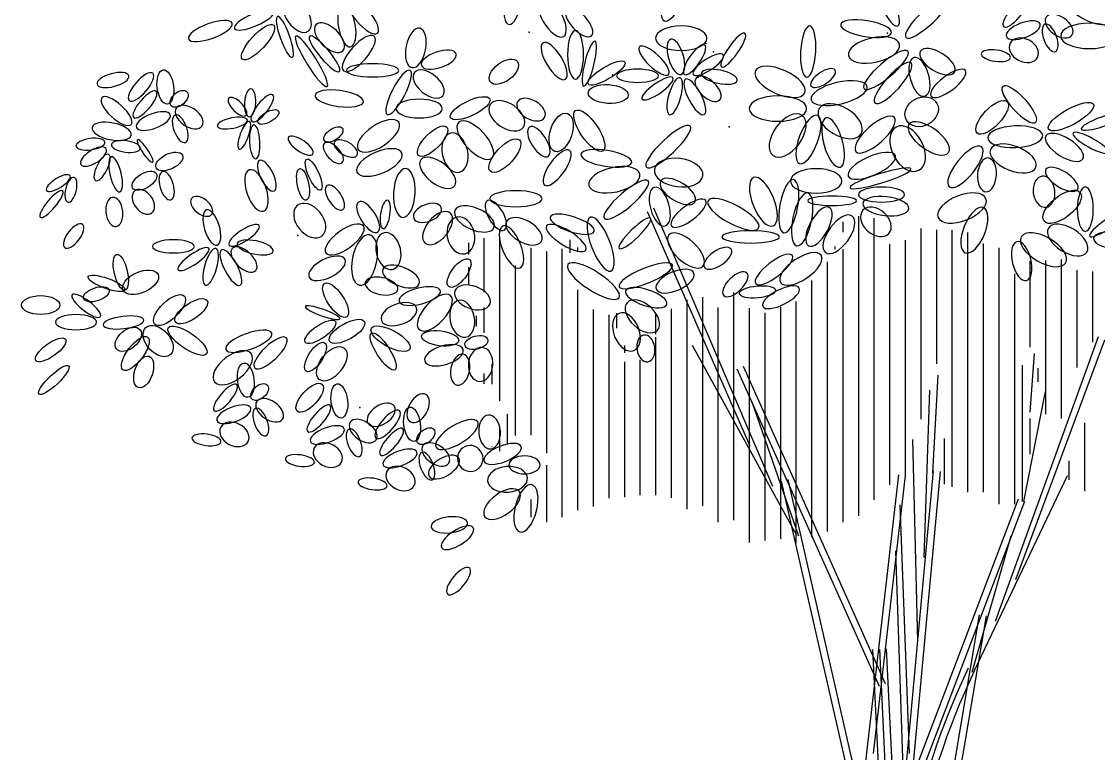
# Model space of a CAD drawing. Header units: millimetres. Extents: x 454 to 24074, y 929 to 15016.
# Drawn here: x 15076 to 16631, y 7159 to 8217 of the extents above; entities that cross this region are included whole.
import ezdxf

# ---------------------------------------------------------------- set-up
doc = ezdxf.new("R2010")
doc.units = ezdxf.units.MM
doc.layers.add('cadblocksdwg.com', color=255, linetype='Continuous')

# ---------------------------------------------------------------- blocks, each defined once
blk = doc.blocks.new('E5X', base_point=(194.294003, 228.141865))
blk.add_circle((194.984178, 228.141865), 0.690175)
blk = doc.blocks.new('Trees side 013_cad-block.com')
at = {"color": 0}
for p, q in [((-211.3, 3055.8), (-501.6, 3718.6)), ((-147.5, 2941.4), (-484.3, 3729.2)), ((51.6, 3661.1), (51.6, 3690.9)), ((95.7, 2858.3), (95.7, 3706.6)), ((139.9, 2903.6), (139.9, 3701.3)), ((272.3, 3132.4), (272.3, 3672)), ((316.5, 3288.3), (316.5, 3668.1)), ((360.6, 2940.7), (360.6, 3667)), ((404.8, 2925.5), (404.8, 3660.2)), ((-1008, 3598.6), (-1008, 3631.4)), ((-963.9, 3491.7), (-963.9, 3644.2)), ((-919.7, 3183.5), (-919.7, 3642.7)), ((-721.1, 3603.1), (-721.1, 3639.7)), ((184, 2946.4), (184, 3627.3)), ((228.2, 2968), (228.2, 3638.4)), ((448.9, 2925.5), (448.9, 3629.1)), ((-831.4, 3086.7), (-831.4, 3616.9)), ((-787.3, 3035.4), (-787.3, 3606.6)), ((-743.1, 2854.3), (-743.1, 3614.4)), ((-699, 3605.9), (-699, 3617.6)), ((29.5, 3613.4), (29.5, 3620.5)), ((51.6, 2840.1), (51.6, 3613.3)), ((493.1, 2891.5), (493.1, 3617.5)), ((-875.6, 3085.9), (-875.6, 3566.6)), ((7.4, 2814.1), (7.4, 3577.7)), ((581.4, 3336.1), (581.4, 3578.9)), ((625.5, 3145.9), (625.5, 3581.1)), ((669.7, 3134.3), (669.7, 3584.2)), ((-1008, 3513.2), (-1008, 3562.2)), ((537.2, 2891.5), (537.2, 3543.6)), ((713.8, 3278.4), (713.8, 3553.5)), ((758, 3350.2), (758, 3549.8)), ((-36.7, 2799.4), (-36.7, 3525)), ((-699, 2874.5), (-699, 3498.5)), ((-345.8, 2886.3), (-345.8, 3477.4)), ((-257.5, 2845.9), (-257.5, 3490.8)), ((-963.9, 3376.4), (-963.9, 3448.4)), ((-434.1, 2909), (-434.1, 3444.3)), ((-389.9, 2877.4), (-389.9, 3469.8)), ((-301.6, 2840.5), (-301.6, 3448)), ((-213.3, 2783.3), (-213.3, 3446.6)), ((-125, 2793.2), (-125, 3449.3)), ((-80.9, 2780.9), (-80.9, 3465)), ((-985.9, 3394.3), (-985.9, 3424.3)), ((-654.8, 2884.9), (-654.8, 3442.7)), ((-610.7, 3350.9), (-610.7, 3427.3)), ((-588.6, 3389.9), (-588.6, 3432.4)), ((-478.2, 3373.1), (-478.2, 3427.3)), ((-169.2, 2788.8), (-169.2, 3433.2)), ((-478.2, 2917), (-478.2, 3364.2)), ((482.8, 2560.7), (774.1, 3366.5)), ((540, 2678.6), (791.9, 3356.8)), ((-610.7, 2908.5), (-610.7, 3350.7)), ((-566.5, 3320.1), (-566.5, 3340.6)), ((-79.6, 2802.8), (-374.4, 3340.7)), ((-566.5, 2911.1), (-566.5, 3294.6)), ((-522.4, 2917), (-522.4, 3299.7)), ((581.1, 3152), (593.6, 3318.2)), ((-963.9, 3231.7), (-963.9, 3261.3)), ((-941.8, 3231.1), (-941.8, 3287.9)), ((-248.9, 3274.3), (153.3, 2376)), ((-231.3, 3282.2), (170.9, 2383.9)), ((559.3, 2898.8), (559.3, 3285)), ((603.4, 3237.6), (603.4, 3276.8)), ((305.9, 2980), (320.2, 3256.3)), ((280.9, 2740.4), (297, 3213.8)), ((563.2, 2898.9), (624, 3210)), ((-73.2, 2800.5), (-205.9, 3180)), ((-897.7, 3063.8), (-897.7, 3145.8)), ((-919.7, 3041.8), (-919.7, 3112.7)), ((581.4, 3033.4), (581.4, 3133.8)), ((735.9, 2928.4), (735.9, 3121.3)), ((-941.8, 3052.5), (-941.8, 3055)), ((263, 2502.7), (248.7, 3074.7)), ((338.5, 2947.6), (338.5, 3077.4)), ((-787.3, 2840.5), (-787.3, 3002.1)), ((691.7, 2960.8), (691.7, 3014.4)), ((157, 1731.3), (-122.7, 2957)), ((175.8, 1735.5), (-103.9, 2961.3)), ((208.1, 2974.5), (117.9, 2187.8)), ((227.3, 2972.3), (137.1, 2185.6)), ((214.8, 1979.1), (307.7, 2985.8)), ((234, 1977.3), (326.9, 2984)), ((422.9, 2418.5), (686.5, 2972.3)), ((-831.4, 2854.4), (-831.4, 2904.9)), ((547, 2905.7), (196.8, 1985.9)), ((565, 2898.9), (214.8, 1979.1)), ((239.8, 2185.8), (213, 2889.2)), ((416.7, 2415.8), (527.5, 2802.2)), ((227.3, 1990.7), (200.5, 2759.7)), ((229, 1338.4), (438.1, 2578.1)), ((248, 1335.2), (457.2, 2574.9)), ((135.2, 2479.7), (187, 1386.4)), ((154.4, 2480.6), (206.3, 1387.3)), ((173.7, 2481.5), (225.5, 1388.2))]:
    blk.add_line(p, q, dxfattribs=at)
for centre, radius, start, end in [((2336.4, 1507.8), 2138.5, 154.547, 183.6902), ((2336.4, 1507.8), 2119.2, 154.547, 183.6902), ((2242.5, 1944.3), 2138.5, 173.4603, 181.5354)]:
    blk.add_arc(centre, radius, start, end, dxfattribs=at)
for p in [(-837.2, 4227.9), (177.6, 4224.5), (-336.9, 4195.1), (-315.4, 4171.9), (-601.4, 4106.9), (-358.3, 4100.4), (-270.8, 3959.3), (-1491.2, 3652.1), (-1316.1, 3165.1)]:
    blk.add_point(p, dxfattribs=at)
for p, xscale, yscale, zscale, rotation in [((-403.3, 4396.1), 105.4275587156161, -38.64678363562689, 105.4275587156161, 249.7008070000023), ((-875.3, 4368.8), 87.55850221312002, -32.84978778562163, 87.55850221312002, 261.238342999995), ((206.2, 4245.3), 87.55850221313506, -27.05274372375243, 87.55850221313506, 114.8143590000086), ((-1524, 4316.6), 76.83704902689253, -44.44382769749609, 76.83704902689253, 305.8935620000052), ((-1350.6, 4324.3), 94.70610552938864, -32.84978778562163, 94.70610552938864, 310.1752740000039), ((-805.6, 4328.2), 94.70610552937029, -40.57911558562864, 94.70610552937029, 300.3292720000002), ((229.5, 4212.5), 123.2966634299935, -30.91745583561988, 123.2966634299935, 43.23877300000278), ((825, 4261.5), 110.7882853087476, -50.24082354750135, 110.7882853087476, 155.9976839999949), ((-1559.7, 4285.7), 87.55850221310504, -25.12041177375067, 87.55850221310504, 203.0740559999992), ((-1363.1, 4305), 87.55850221311927, -34.78211973562338, 87.55850221311927, 279.8972719999882), ((-730.6, 4293.4), 75.05012409188427, -32.84978778562163, 75.05012409188427, 312.760735999999), ((506.1, 4243), 70.76158138688423, -23.18807982374892, 70.76158138688423, 49.51578400000314), ((-1677.6, 4252.9), 94.7061055293746, -30.91745583561988, 94.7061055293746, 199.8223290000033), ((-1549, 4272.2), 89.3453789362399, -19.32341592374542, 89.3453789362399, 289.7796180000013), ((-1440, 4249), 76.83704902688041, -40.57911558562864, 76.83704902688041, 315.8584150000102), ((188.4, 4226), 105.4275587156457, -32.84978778562163, 105.4275587156457, 170.7864089999982), ((513.6, 4215.2), 73.97798841564617, -30.14452305561917, 73.97798841564617, 20.5648449999995), ((626.2, 4269.7), 64.3286709056255, -38.26031724562654, 64.3286709056255, 325.5266969999992), ((-1559.7, 4247.1), 94.70610552935585, 30.91745583561988, 94.70610552935585, 227.239264000006), ((-1168.4, 4127.2), 82.19777562000843, -40.57911558562864, 82.19777562000843, 78.94552400000173), ((-333.6, 4210.5), 105.4275587156326, -50.24082354750135, 105.4275587156326, 180), ((-51.6, 4100.2), 105.4275587156292, -30.91745583561988, 105.4275587156292, 86.54872899999161), ((622.9, 4250), 60.04012820061703, -26.66627733375208, 60.04012820061703, 290.7969340000035), ((830.3, 4217), 117.9359368368614, -52.1731554975031, 117.9359368368614, 180), ((-1497.2, 4216.1), 121.5097384949943, -21.25574787374717, 121.5097384949943, 301.9501630000015), ((-1457.9, 4216.1), 94.70610552936682, -21.25574787374717, 94.70610552936682, 309.9870959999915), ((-1275.6, 4216.1), 94.70610552937598, -34.78211973562338, 94.70610552937598, 228.4029799999988), ((-734.2, 4094.4), 87.55850221311594, -32.84978778562163, 87.55850221311594, 121.6535019999995), ((-705.6, 4094.4), 100.0668321224975, -32.84978778562163, 100.0668321224975, 90), ((-406.6, 4108.1), 75.05012409188564, -30.91745583561988, 75.05012409188564, 106.656129000002), ((-292.2, 4129.4), 83.98470055499938, -21.25574787374717, 83.98470055499938, 55.25662100000444), ((211.6, 4193.1), 107.214483650635, -50.24082354750135, 107.214483650635, 192.4451919999995), ((524.3, 4196.6), 63.25653522936001, -46.37615964749784, 63.25653522936001, 332.3790999999956), ((-1141.6, 4133), 75.05012409186828, -32.84978778562163, 75.05012409186828, 18.77107799999999), ((-682.3, 4075.1), 94.70610552937907, -19.32341592374542, 94.70610552937907, 76.01942399999056), ((-442.3, 4108.1), 82.19777562000465, -27.05274372375243, 82.19777562000465, 136.5830390000087), ((-397.6, 4108.1), 73.26324736873282, -23.18807982374892, 73.26324736873282, 55.25662100000914), ((-372.6, 4108.1), 73.263247368752, -23.18807982374892, 73.263247368752, 32.97681299999032), ((234.8, 4173.8), 117.9359368368738, -30.91745583561988, 117.9359368368738, 220.6181070000033), ((270.6, 4173.8), 82.19777562000647, -38.64678363562689, 82.19777562000647, 328.126746000001), ((442.8, 4166.5), 60.04012820063404, -23.18807982374892, 60.04012820063404, 352.3017939999917), ((-946.8, 4086.7), 69.6893974987591, 38.64678363562689, 69.6893974987591, 37.03295699999709), ((-669.8, 4080.9), 87.5585022131223, 25.12041177375067, 87.5585022131223, 30.78929700000055), ((-56.9, 4055.8), 110.7882853087476, -50.24082354750135, 110.7882853087476, 155.9976839999949), ((141.9, 4027), 110.7882853087444, -30.91745583561988, 110.7882853087444, 47.96156000000462), ((283.1, 4046.3), 82.19777561999634, -38.64678363562689, 82.19777561999634, 105.7188329999892), ((-1969.7, 4104.1), 67.54512614623683, -26.66627733375208, 67.54512614623683, 194.9186900000016), ((-1902.2, 4111.1), 73.97798841561206, -26.66627733375208, 73.97798841561206, 229.272766000008), ((-1860.4, 4024.1), 70.76158138687848, 33.62272056562233, 70.76158138687848, 97.09590300000882), ((-1205.9, 4119.5), 107.2144836506322, -27.05274372375243, 107.2144836506322, 180), ((-1173.7, 4119.5), 101.8537570574901, -27.05274372375243, 101.8537570574901, 242.5181200000096), ((-1161.2, 4113.7), 75.05012409188735, -42.51149574749434, 75.05012409188735, 320.51440700001), ((-470.9, 4104.2), 85.77157727813301, -27.05274372375243, 85.77157727813301, 180), ((-363.7, 4098.5), 66.11559584062809, -34.78211973562338, 66.11559584062809, 316.4997599999974), ((-349.4, 4112), 75.0501240918635, -27.05274372375243, 75.0501240918635, 348.0537759999929), ((-39, 4075.1), 58.96794431248935, -25.12041177375067, 58.96794431248935, 33.50750200001044), ((300.9, 4046.3), 87.55850221313104, -30.91745583561988, 87.55850221313104, 36.82046300000496), ((-429.8, 4098.5), 76.8370490268638, -21.25574787374717, 76.8370490268638, 214.806160000007), ((-410.1, 4098.5), 78.62397396187798, -25.12041177375067, 78.62397396187798, 254.2811670000109), ((-394.1, 4094.6), 82.19777562001116, -27.05274372375243, 82.19777562001116, 297.718305000009), ((-39, 4036.4), 117.9359368368705, -44.44382769749609, 117.9359368368705, 13.22912299999926), ((597.1, 3972.7), 100.0668321224788, -30.91745583561988, 100.0668321224788, 132.7607359999955), ((-1963.3, 3966.2), 81.48298636126385, -30.14452305561917, 81.48298636126385, 137.5408619999994), ((-1955.8, 3985.9), 70.76158138688423, -23.18807982374892, 70.76158138688423, 49.51578400000314), ((-1849.7, 4019.5), 42.88581274499978, 26.66627733375208, 42.88581274499978, 41.01712199998616), ((-1628.8, 3988.3), 57.1810675893683, -23.18807982374892, 57.1810675893683, 86.69220600000263), ((-1621.7, 3974.8), 69.68939749875658, -23.18807982374892, 69.68939749875658, 51.77108800000229), ((-1306, 4030.6), 100.0668321225057, -32.84978778562163, 100.0668321225057, 172.301794000005), ((-1059.4, 3986.2), 89.34537893626023, 30.91745583561988, 89.34537893626023, 25.18142700000181), ((-870, 4030.6), 64.32867090560964, -38.64678363562689, 64.32867090560964, 329.9542039999928), ((-669.8, 4055.8), 82.19777561998559, 38.64678363562689, 82.19777561998559, 356.6844769999981), ((230.8, 3978.5), 71.4763224337608, 57.9701995593723, 71.4763224337608, 28.85016799998802), ((-1835.7, 4012.5), 64.3286709056255, -38.26031724562654, 64.3286709056255, 325.5266969999992), ((-1637.7, 3992.2), 50.03341606125468, -21.25574787374717, 50.03341606125468, 135.1471590000062), ((-1082.6, 4011.3), 94.7061055293625, -38.64678363562689, 94.7061055293625, 180), ((-946.8, 4022.9), 82.19777561998382, -50.24082354750135, 82.19777561998382, 325.7160179999958), ((-51.6, 4011.3), 117.9359368368614, -52.1731554975031, 117.9359368368614, 180), ((-15.8, 4011.3), 100.0668321224918, -57.9701995593723, 100.0668321224918, 328.8326159999966), ((430.9, 3941.7), 89.34537893626471, 36.71445168562514, 89.34537893626471, 46.45599699999336), ((632.8, 3953.3), 105.427558715642, 32.84978778562163, 105.427558715642, 28.80454499999895), ((-1948.3, 3958.1), 73.97798841564617, -30.14452305561917, 73.97798841564617, 20.5648449999995), ((-1838.9, 3992.8), 60.04012820061703, -26.66627733375208, 60.04012820061703, 290.7969340000035), ((-1634.2, 3978.6), 62.54179418250928, -21.25574787374717, 62.54179418250928, 191.1233729999917), ((-1603.8, 3970.9), 48.24653933812279, 21.25574787374717, 48.24653933812279, 29.79110100001526), ((-1205.9, 3972.7), 100.0668321224999, -44.44382769749609, 100.0668321224999, 213.9095360000013), ((-1036.1, 3972.7), 100.0668321224938, -44.44382769749609, 100.0668321224938, 312.7607359999876), ((-728.8, 3997.8), 82.19777562000448, 44.44382769749609, 82.19777562000448, 252.0653949999908), ((-705.6, 4005.5), 100.0668321224993, 36.71445168562514, 100.0668321224993, 304.4107980000085), ((-64.1, 3992), 101.8537570575128, -57.9701995593723, 101.8537570575128, 234.1064379999927), ((-21.2, 3992), 105.4275587156161, -38.64678363562689, 105.4275587156161, 249.7008070000023), ((196.8, 3986.2), 105.4275587156338, -38.64678363562689, 105.4275587156338, 221.6867980000017), ((725.7, 3953.3), 94.70610552939448, -19.32341592374542, 94.70610552939448, 19.12961899999745), ((-1963.3, 3936), 81.48298636125631, -34.78211973562338, 81.48298636125631, 168.8766269999981), ((-1628.8, 3974.8), 60.75486924751002, -17.39103576187972, 60.75486924751002, 250.1071389999902), ((-1616.3, 3965.1), 69.6893974987488, -21.25574787374717, 69.6893974987488, 273.3077940000043), ((-1416.2, 3920.7), 44.67268946811672, 23.18807982374892, 44.67268946811672, 34.40641000000755), ((-1070.1, 3959.1), 82.19777562001413, 32.84978778562163, 82.19777562001413, 225.11851), ((-836, 3959.1), 71.47632243375648, -30.91745583561988, 71.47632243375648, 302.5277099999985), ((-505.4, 3845.1), 123.2966634299935, -30.91745583561988, 123.2966634299935, 43.23877300000278), ((43.1, 3845.1), 105.4275587156164, -38.64678363562689, 105.4275587156164, 105.6541280000036), ((202.2, 3959.1), 100.0668321225064, -63.76719540937756, 100.0668321225064, 297.5950799999974), ((237.9, 3966.9), 100.0668321224975, -44.44382769749609, 100.0668321224975, 324.4546470000008), ((461.3, 3928.2), 112.5752102437578, -44.44382769749609, 112.5752102437578, 2.444262999996917), ((-2037.3, 3916.3), 60.04012820064159, -23.18807982374892, 60.04012820064159, 188.0286350000056), ((-1518, 3930.3), 60.75486924750316, -23.18807982374892, 60.75486924750316, 325.3599350000077), ((-1387.6, 3916.8), 53.60721771936523, -27.05274372375243, 53.60721771936523, 330.026235999989), ((-1059.4, 3941.7), 82.19777561999841, -52.1731554975031, 82.19777561999841, 282.7797369999899), ((-864.6, 3922.4), 87.55850221312276, 36.71445168562514, 87.55850221312276, 227.2392640000065), ((625.7, 3934), 89.34537893623043, -38.64678363562689, 89.34537893623043, 328.1267459999986), ((702.5, 3941.7), 82.19777561998797, -19.32341592374542, 82.19777561998797, 331.1498320000011), ((-2034.1, 3897.8), 61.11226387689106, -26.66627733375208, 61.11226387689106, 212.3712929999918), ((-2019.1, 3909.4), 60.04012820063404, -23.18807982374892, 60.04012820063404, 352.3017939999917), ((-1902.2, 3859.5), 55.75153728374718, -11.59403991187446, 55.75153728374718, 124.2699669999921), ((-1416.2, 3912.9), 53.60721771937736, -27.05274372375243, 53.60721771937736, 312.7607360000044), ((-1197, 3885.7), 100.0668321224947, -44.44382769749609, 100.0668321224947, 203.0740559999965), ((-793.1, 3794.9), 87.55850221312386, -32.84978778562163, 87.55850221312386, 54.10643799999588), ((-546.5, 3858.7), 105.4275587156457, -32.84978778562163, 105.4275587156457, 170.7864089999982), ((66.4, 3820), 105.427558715634, -38.64678363562689, 105.427558715634, 23.81582799999724), ((443.4, 3903.1), 105.4275587156122, -38.64678363562689, 105.4275587156122, 231.1965410000008), ((597.1, 3845.1), 100.0668321225012, -50.24082354750135, 100.0668321225012, 158.6693059999975), ((-2026.6, 3881.5), 60.04012820062389, -22.02868065374787, 60.04012820062389, 243.1421560000106), ((-2019.1, 3874.6), 73.9779884156157, -23.18807982374892, 73.9779884156157, 283.5191289999871), ((-1892.6, 3843.3), 60.04012820061215, 31.30392222562023, 60.04012820061215, 25.94868000001204), ((-1600.2, 3864.6), 69.68939749875196, -27.05274372375243, 69.68939749875196, 295.7984629999891), ((-1466.2, 3868.5), 69.68939749874122, 21.25574787374717, 69.68939749874122, 293.9352029999884), ((-1143.4, 3866.4), 87.55850221311799, -44.44382769749609, 87.55850221311799, 322.1964819999887), ((-482.2, 3839.3), 100.0668321225057, -57.9701995593723, 100.0668321225057, 352.301794000005), ((455.9, 3775.6), 69.68939749873967, -38.64678363562689, 69.68939749873967, 86.5487290000072), ((-1959, 3786.5), 56.82367295999407, 30.14452305561917, 56.82367295999407, 31.47105199999286), ((-1628.8, 3837.6), 89.3453789362527, -40.57911558562864, 89.3453789362527, 289.1253580000124), ((-1485.9, 3841.4), 66.11559584062817, 23.18807982374892, 66.11559584062817, 281.4746330000166), ((-1186.2, 3841.3), 100.06683212251, -44.44382769749609, 100.06683212251, 266.7595659999956), ((-523.3, 3825.8), 107.214483650635, -50.24082354750135, 107.214483650635, 192.4451919999995), ((48.5, 3806.5), 105.4275587156326, -50.24082354750135, 105.4275587156326, 180), ((71.7, 3787.2), 130.4442667462347, -19.32341592374542, 130.4442667462347, 17.16946499999786), ((625.7, 3839.3), 76.83704902687779, -32.84978778562163, 76.83704902687779, 327.5955870000038), ((-2135.9, 3821.2), 56.82367296000604, -19.70988231374577, 56.82367296000604, 211.8732540000044), ((-2125.2, 3816.6), 52.53508204312688, -22.02868065374787, 52.53508204312688, 256.6608099999923), ((-1874.3, 3832.8), 60.04012820062413, -27.82567650375313, 60.04012820062413, 286.3605320000015), ((-500.1, 3806.5), 117.9359368368738, -30.91745583561988, 117.9359368368738, 220.6181070000033), ((-464.3, 3806.5), 82.19777562000647, -38.64678363562689, 82.19777562000647, 328.126746000001), ((-146.3, 3678.9), 107.2144836506311, -44.44382769749609, 107.2144836506311, 111.9030880000085), ((-115.9, 3659.6), 110.7882853087615, -36.71445168562514, 110.7882853087615, 79.67700799999672), ((615, 3820), 64.32867090562537, -44.44382769749609, 64.32867090562537, 276.8776770000072), ((-2157.4, 3778.3), 70.76158138686304, -18.55048314374471, 70.76158138686304, 229.9472090000104), ((-1952.6, 3778.3), 56.8236729599975, -38.26031724562654, 56.8236729599975, 307.8157339999941), ((-1409, 3793.1), 58.9679443124958, -27.05274372375243, 58.9679443124958, 303.6102169999903), ((-451.8, 3678.9), 82.19777561999634, -38.64678363562689, 82.19777561999634, 105.7188329999892), ((455.9, 3756.2), 105.4275587156397, -52.1731554975031, 105.4275587156397, 201.362459999994), ((620.3, 3692.5), 94.70610552937346, 44.44382769749609, 94.70610552937346, 38.46674299999763), ((737.1, 3663.7), 91.13230387124759, -32.84978778562163, 91.13230387124759, 90), ((-2015.8, 3759.8), 60.04012820063088, -34.78211973562338, 60.04012820063088, 276.9633450000049), ((-1792.1, 3757.1), 52.53508204311385, -31.30392222562023, 52.53508204311385, 321.53325699998), ((-1493, 3737.1), 80.41085068500101, -54.10548744750486, 80.41085068500101, 309.3534900000053), ((-1319.7, 3746.8), 73.26324736873757, -30.91745583561988, 73.26324736873757, 302.6275039999883), ((-1250, 3671.4), 58.96794431250424, -19.32341592374542, 58.96794431250424, 81.41446000000902), ((-1085.6, 3731.3), 60.75486924749851, -34.78211973562338, 60.75486924749851, 201.4663279999903), ((-1046.9, 3723.4), 87.55850221310621, -44.44382769749609, 87.55850221310621, 336.0520200000003), ((-955.1, 3750.6), 69.68939749875999, -30.91745583561988, 69.68939749875999, 300.1678920000131), ((-800.3, 3756.2), 107.2144836506322, -32.84978778562163, 107.2144836506322, 180), ((-434, 3678.9), 87.55850221313104, -30.91745583561988, 87.55850221313104, 36.82046300000496), ((-187.4, 3673.1), 117.9359368368701, -38.64678363562689, 117.9359368368701, 151.6001920000009), ((-80.1, 3622.9), 110.7882853087578, -38.64678363562689, 110.7882853087578, 77.9537119999929), ((89.6, 3750.4), 100.0668321224975, -19.32341592374542, 100.0668321224975, 180), ((107.5, 3723.4), 71.47632243375197, -50.24082354750135, 71.47632243375197, 318.2624269999958), ((107.5, 3742.7), 94.70610552939127, -38.64678363562689, 94.70610552939127, 353.3910120000003), ((-1719.9, 3625), 75.05012409188564, -30.91745583561988, 75.05012409188564, 106.656129000002), ((-1060.6, 3715.8), 80.4108506849815, -44.44382769749609, 80.4108506849815, 230.5801580000064), ((-900.3, 3692.5), 82.19777562000006, -44.44382769749609, 82.19777562000006, 329.7172440000022), ((-777, 3704.1), 94.70610552939236, -30.91745583561988, 94.70610552939236, 341.9203889999997), ((-46.2, 3622.9), 89.34537893624389, -38.64678363562689, 89.34537893624389, 61.50773000000148), ((2, 3603.6), 92.91922880623538, -44.44382769749609, 92.91922880623538, 53.839120000005), ((448.8, 3731.1), 100.0668321225063, -44.44382769749609, 100.0668321225063, 248.2041859999998), ((749.6, 3650.1), 91.13230387125253, -19.32341592374542, 91.13230387125253, 33.73958300000214), ((-2100.5, 3683.3), 60.0401282006235, -26.66627733375208, 60.0401282006235, 232.2529889999868), ((-1686, 3625), 73.263247368752, -23.18807982374892, 73.263247368752, 32.97681299999032), ((-1306, 3678.9), 94.70610552935841, -38.64678363562689, 94.70610552935841, 215.7887720000008), ((-1041.5, 3704.1), 76.83704902688636, -56.03786760937055, 76.83704902688636, 282.4170220000078), ((-911.1, 3678.9), 92.91922880623804, -38.64678363562689, 92.91922880623804, 292.2251789999926), ((-787.8, 3678.9), 94.70610552937802, -30.91745583561988, 94.70610552937802, 328.565937000005), ((-605.5, 3551.4), 117.9359368368846, -38.64678363562689, 117.9359368368846, 110.8455570000018), ((-582.3, 3615.2), 89.34537893623329, -19.32341592374542, 89.34537893623329, 43.96415800000258), ((632.8, 3673.1), 92.91922880626272, -50.24082354750135, 92.91922880626272, 328.0408970000074), ((-1288.1, 3653.8), 105.4275587156124, -50.24082354750135, 105.4275587156124, 258.4833010000091), ((-1247, 3659.6), 76.83704902686901, -50.24082354750135, 76.83704902686901, 282.834842000008), ((-441.1, 3653.8), 94.70610552939114, -44.44382769749609, 94.70610552939114, 317.3757170000007), ((-128.4, 3648), 117.9359368368614, -25.12041177375067, 117.9359368368614, 180), ((556, 3648), 105.427558715637, -52.1731554975031, 105.427558715637, 329.9156590000058), ((760.3, 3644.4), 80.41085068499277, -32.84978778562163, 80.41085068499277, 353.4571869999949), ((-1784.3, 3621.2), 85.77157727813301, -27.05274372375243, 85.77157727813301, 180), ((-1743.2, 3615.4), 76.8370490268638, -21.25574787374717, 76.8370490268638, 214.806160000007), ((-1677, 3615.4), 66.11559584062809, -34.78211973562338, 66.11559584062809, 316.4997599999974), ((-1662.8, 3628.9), 75.0501240918635, -27.05274372375243, 75.0501240918635, 348.0537759999929), ((-265.4, 3613.4), 66.11559584062395, -30.91745583561988, 66.11559584062395, 214.5340209999942), ((543.5, 3634.5), 82.19777561999425, -38.64678363562689, 82.19777561999425, 283.7846049999974), ((-1980.8, 3497.5), -75.05012409188224, -27.05274372375243, 75.05012409187499, 283.0172060000026), ((-1723.5, 3615.4), 78.62397396187798, -25.12041177375067, 78.62397396187798, 254.2811670000109), ((-1707.4, 3611.5), 82.19777562001116, -27.05274372375243, 82.19777562001116, 297.718305000009), ((-1357.8, 3584.3), 82.19777562000797, -38.64678363562689, 82.19777562000797, 206.4475049999969), ((-1064.1, 3507.2), 69.68939749874033, 30.91745583561988, 69.68939749874033, 52.81024800000377), ((-92.7, 3595.9), 94.70610552936854, -30.91745583561988, 94.70610552936854, 217.989906000007), ((-10.5, 3595.9), 100.0668321225095, -44.44382769749609, 100.0668321225095, 213.9530379999946), ((-1986.2, 3497.5), -78.62397396188594, -42.51149574749434, 78.623973961875, 203.9242799999971), ((-1148.1, 3514.9), 80.41085068499488, -38.64678363562689, 80.41085068499488, 157.9264499999987), ((-582.3, 3476), 125.0835401531255, -38.64678363562689, 125.0835401531255, 147.023187000005), ((-582.3, 3507), 117.9359368368789, -30.91745583561988, 117.9359368368789, 22.19893099999926), ((-370.8, 3545.8), 83.9847005549816, -38.64678363562689, 83.9847005549816, 203.3911340000012), ((-1980.8, 3497.5), -80.41085068501823, -21.25574787374717, 80.410850685, 340.1776709999973), ((-1208.9, 3499.4), 67.90252077562909, -34.78211973562338, 67.90252077562909, 168.361079000007), ((-220.7, 3545.8), 66.11559584062039, -30.91745583561988, 66.11559584062039, 224.2232859999947), ((-2025.5, 3497.5), -55.39414265436863, -27.05274372375243, 55.394142654375, 18.28479000000873), ((-1353, 3421.9), -82.19777562000341, -32.84978778562163, 82.19777562, 303.8077639999964), ((-1088, 3495.4), 87.55850221312022, -32.84978778562163, 87.55850221312022, 194.1614820000071), ((-1046.9, 3495.4), 76.83704902687369, -46.37615964749784, 76.83704902687369, 339.4351550000018), ((-564.4, 3495.4), 89.34537893625355, -32.84978778562163, 89.34537893625355, 341.8261149999979), ((-242.2, 3487.8), 75.05012409189173, -23.18807982374892, 75.05012409189173, 5.044794999997248), ((-72.4, 3503.3), 83.98470055498778, -30.91745583561988, 83.98470055498778, 206.7776770000096), ((-2050.5, 3422.1), -73.26324736873578, 21.25574787374717, 73.26324736875002, 322.1749279999904), ((-1896.8, 3400.9), -83.98470055499462, -36.71445168562514, 83.984700555, 223.4169610000118), ((-1837.9, 3406.7), -78.62397396187129, -32.84978778562163, 78.623973961875, 214.4064100000066), ((-1155.3, 3447.3), 76.83704902687465, -42.51149574749434, 76.83704902687465, 199.8223289999963), ((-1059.4, 3481.8), 94.70610552935585, -44.44382769749609, 94.70610552935585, 227.239264000006), ((-1036.1, 3468.3), 76.83704902686881, -50.24082354750135, 76.83704902686881, 280.6872810000019), ((-559, 3462.5), 83.98470055499064, -50.24082354750135, 83.98470055499064, 317.3757169999866), ((-1372.7, 3416.1), -75.05012409188916, 13.52637186187621, 75.05012409187499, 340.1776709999965), ((-582.3, 3431.6), 82.19777561999169, -52.1731554975031, 82.19777561999169, 291.6192300000033), ((-1927.2, 3412.5), -83.9847005550059, 25.12041177375067, 83.984700555, 6.728059999994684), ((-1921.9, 3391.2), -75.05012409188427, -48.3084915974996, 75.05012409187499, 132.7607359999991), ((-1385.2, 3408.4), -75.05012409187047, -27.05274372375243, 75.05012409187499, 34.37770899999866), ((-1303, 3408.4), -82.19777561999935, -32.84978778562163, 82.19777562, 29.43178200000459), ((-1937.9, 3385.4), -62.54179418249498, -38.64678363562689, 62.5417941825, 39.27061099999607), ((-1857.5, 3391.2), -94.70610552937246, -32.84978778562163, 94.70610552937501, 145.4659790000046), ((-1565.1, 3375.6), 100.0668321225189, -32.84978778562163, 100.0668321225189, 199.4700529999979), ((-1283.3, 3375.6), -89.34537893625792, -27.05274372375243, 89.34537893625, 122.7077329999992), ((-1283.3, 3389.1), -89.34537893623909, -34.78211973562338, 89.34537893625, 151.6001919999956), ((-1036.1, 3354.3), 76.83704902687026, 30.91745583561988, 76.83704902687026, 172.8876509999932), ((-2148.8, 3358.4), -75.05012409186571, -27.05274372375243, 75.05012409187499, 35.78877200001448), ((-1916.5, 3364.2), -83.98470055499473, -32.84978778562163, 83.984700555, 52.88870999999907), ((-1524, 3362), 89.34537893626175, -30.91745583561988, 89.34537893626175, 223.5002399999971), ((-1415.6, 3348.5), -69.68939749876536, -28.98507567375418, 69.68939749875, 57.24698399999075), ((-1360.2, 3333.1), -82.19777562001252, -46.37615964749784, 82.19777562, 51.59850899999925), ((-1023.6, 3329.2), 82.19777561999031, -38.64678363562689, 82.19777561999031, 196.7194990000017), ((-1018.3, 3340.8), 48.24653933810963, 27.05274372375243, 48.24653933810963, 14.16148200001639), ((-512, 3370), 55.39414265437281, -36.71445168562514, 55.39414265437281, 278.4163130000071), ((-1624, 3317.6), 94.70610552937958, -50.24082354750135, 94.70610552937958, 217.8035179999995), ((-970, 3335), 69.68939749874146, -50.24082354750135, 69.68939749874146, 265.0833980000084), ((-2139.9, 3283), -83.98470055500562, -21.25574787374717, 83.984700555, 43.57997299998774), ((-1912.9, 3310.1), -67.9025207756169, -36.71445168562514, 67.902520775625, 71.41383500000711), ((-1632.6, 3194), 70.76158138687848, 33.62272056562233, 70.76158138687848, 97.09590300000882), ((-1023.6, 3315.7), 64.32867090562532, -38.64678363562689, 64.32867090562532, 258.9019669999917), ((-1728, 3155.7), 70.76158138688423, -23.18807982374892, 70.76158138688423, 49.51578400000314), ((-1621.8, 3189.3), 42.88581274499978, 26.66627733375208, 42.88581274499978, 41.01712199998616), ((-1422.7, 3230.6), -75.05012409188427, -32.84978778562163, 75.05012409187499, 47.23926400000094), ((-1368, 3135.2), 70.76158138687848, 33.62272056562233, 70.76158138687848, 97.09590300000882), ((-1607.9, 3182.4), 64.3286709056255, -38.26031724562654, 64.3286709056255, 325.5266969999992), ((-1129.1, 3201.7), 64.32867090562216, -38.64678363562689, 64.32867090562216, 240.7316670000142), ((-1720.5, 3127.9), 73.97798841564617, -30.14452305561917, 73.97798841564617, 20.5648449999995), ((-1463.4, 3096.9), 70.76158138688423, -23.18807982374892, 70.76158138688423, 49.51578400000314), ((-1218.4, 3168.8), 64.32867090562601, -38.64678363562689, 64.32867090562601, 213.1791519999993), ((-1611.1, 3162.7), 60.04012820061703, -26.66627733375208, 60.04012820061703, 290.7969340000035), ((-1343.3, 3123.6), 64.3286709056255, -38.26031724562654, 64.3286709056255, 325.5266969999992), ((-1204.1, 3156), 73.97798841561206, -26.66627733375208, 73.97798841561206, 229.272766000008), ((-1162.2, 3069.1), 70.76158138687848, 33.62272056562233, 70.76158138687848, 97.09590300000882), ((-982.5, 3124.4), 100.0668321224973, -38.64678363562689, 100.0668321224973, 211.434063000006), ((-952.2, 3143.7), 69.68939749874536, -44.44382769749609, 69.68939749874536, 273.9674160000133), ((-1709.8, 3109.3), 63.25653522936001, -46.37615964749784, 63.25653522936001, 332.3790999999956), ((-1455.9, 3069.1), 73.97798841564617, -30.14452305561917, 73.97798841564617, 20.5648449999995), ((-1346.6, 3103.9), 60.04012820061703, -26.66627733375208, 60.04012820061703, 290.7969340000035), ((-1257.7, 3030.8), 70.76158138688423, -23.18807982374892, 70.76158138688423, 49.51578400000314), ((-1151.5, 3064.4), 42.88581274499978, 26.66627733375208, 42.88581274499978, 41.01712199998616), ((-1791.2, 3079.2), 60.04012820063404, -23.18807982374892, 60.04012820063404, 352.3017939999917), ((-1445.2, 3050.5), 63.25653522936001, -46.37615964749784, 63.25653522936001, 332.3790999999956), ((-1137.6, 3057.5), 64.3286709056255, -38.26031724562654, 64.3286709056255, 325.5266969999992), ((-1250.2, 3003), 73.97798841564617, -30.14452305561917, 73.97798841564617, 20.5648449999995), ((-1018.3, 3054.8), 53.60721771938265, -52.1731554975031, 53.60721771938265, 293.5900210000087), ((-859.2, 3054.8), 82.19777562000121, -32.84978778562163, 82.19777562000121, 201.7837809999924), ((-1526.7, 3020.4), 60.04012820063404, -23.18807982374892, 60.04012820063404, 352.3017939999917), ((-1140.8, 3037.8), 60.04012820061703, -26.66627733375208, 60.04012820061703, 290.7969340000035), ((-1036.1, 3022), 71.47632243374625, -36.71445168562514, 71.47632243374625, 211.4340629999969), ((-805.6, 3002.6), 64.32867090563377, -36.71445168562514, 64.32867090563377, 180), ((-1239.4, 2984.4), 63.25653522936001, -46.37615964749784, 63.25653522936001, 332.3790999999956), ((-841.4, 2965.9), 82.1977756200184, -52.1731554975031, 82.1977756200184, 184.1931029999968), ((-1320.9, 2954.3), 60.04012820063404, -23.18807982374892, 60.04012820063404, 352.3017939999917), ((-864.6, 2927.3), 87.55850221311631, -44.44382769749609, 87.55850221311631, 216.1270680000057), ((-828.9, 2946.6), 100.0668321225091, -44.44382769749609, 100.0668321225091, 255.7830939999927), ((-1011.1, 2838.4), 75.05012409187613, -32.84978778562163, 75.05012409187613, 186.1719090000062), ((-995, 2824.9), 76.83704902685858, -30.91745583561988, 76.83704902685858, 212.5071660000089), ((-1005.8, 2710.8), 69.68939749875243, -27.05274372375243, 69.68939749875243, 230.2305979999957)]:
    blk.add_blockref('E5X', p, dxfattribs=dict(at, xscale=xscale, yscale=yscale, zscale=zscale, rotation=rotation))
for p, xscale, yscale, zscale in [((95, 3767.8), 94.7061055293625, -30.91745583561988, 94.7061055293625), ((-2164.9, 3455), -78.62397396186225, -38.64678363562689, 78.623973961875), ((-2061.2, 3406.7), -83.98470055499729, 30.91745583561988, 83.984700555)]:
    blk.add_blockref('E5X', p, dxfattribs=dict(at, xscale=xscale, yscale=yscale, zscale=zscale))

msp = doc.modelspace()

# ---------------------------------------------------------------- block references
at = {"layer": 'cadblocksdwg.com', "xscale": 0.5103099452236204, "yscale": 0.5103099452236204, "zscale": 0.5103099452236204}
msp.add_blockref('Trees side 013_cad-block.com', (16236.2, 6044), dxfattribs=at)

doc.saveas('drawing.dxf')
